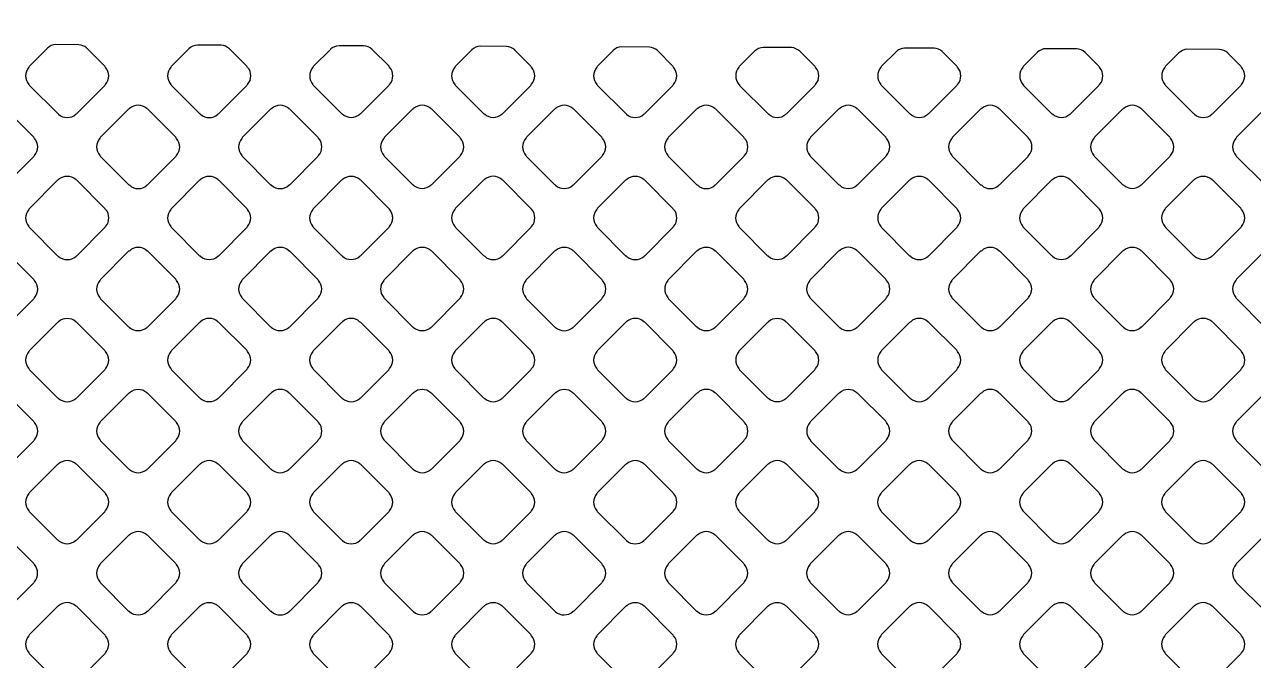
# Model space of a CAD drawing. Header units: millimetres. Extents: x 3440 to 3572, y 2 to 96.
# Drawn here: x 3533.09 to 3534.955, y 55.416 to 56.38 of the extents above; entities that cross this region are included whole.
import ezdxf

# ---------------------------------------------------------------- set-up
doc = ezdxf.new("R2010")
doc.units = ezdxf.units.MM
doc.header["$LTSCALE"] = 23.1
doc.layers.add('gbr-dxf', color=7, linetype='CONTINUOUS')

msp = doc.modelspace()

# ---------------------------------------------------------------- linework, layer by layer
at = {"layer": 'gbr-dxf', "linetype": 'Continuous'}
for points in [[(3533.3024, 59.9937), (3534.8784, 58.4176, -0.008796), (3534.8801, 58.4159, -0.121203), (3536.4116, 55.8815, -0.018451), (3536.4131, 55.8762, -0.064075), (3536.5928, 54.5108, -0.053804), (3536.5941, 54.4946), (3536.5941, 48.9563, -0.007914)], [(3536.4417, 48.9582), (3536.4417, 54.4827, -0.053095), (3536.4405, 54.4987, 0.064692), (3536.2654, 55.8383, 0.121202), (3534.7706, 58.3098, -0.008636), (3534.769, 58.3115), (3533.1974, 59.8831, -0.013659)]]:
    msp.add_lwpolyline(points, format="xyb", dxfattribs=at)
for points in [[(3533.0966, 56.3154, 0.379298), (3533.0966, 56.2895, -0.087784), (3533.0975, 56.288), (3533.1404, 56.2451, -0.083651), (3533.1418, 56.2442, 0.379308), (3533.1678, 56.2442, -0.09601), (3533.1694, 56.2452), (3533.212, 56.2877, -0.096227), (3533.213, 56.2894, 0.37874), (3533.213, 56.3153, -0.10407), (3533.2119, 56.3171), (3533.1842, 56.3448, 0.159715), (3533.1727, 56.3497), (3533.1375, 56.3498, 0.175407), (3533.1249, 56.3445), (3533.1249, 56.3445), (3533.0975, 56.3171, -0.096539)], [(3533.3121, 56.2895, -0.100003), (3533.3131, 56.2877), (3533.3558, 56.2451, -0.096328), (3533.3574, 56.2441, 0.379465), (3533.3834, 56.2441, -0.095956), (3533.385, 56.2451), (3533.4277, 56.2878, -0.096332), (3533.4286, 56.2894, 0.379423), (3533.4287, 56.3153, -0.091476), (3533.4277, 56.3169), (3533.4011, 56.3435, 0.178477), (3533.3884, 56.3488), (3533.353, 56.3489, -0.03691), (3533.3527, 56.3489, 0.182794), (3533.3396, 56.3435), (3533.3396, 56.3435), (3533.3131, 56.317, -0.096857), (3533.3122, 56.3154, 0.379297)], [(3533.5278, 56.3154, 0.379298), (3533.5278, 56.2894, -0.104392), (3533.5288, 56.2876), (3533.5712, 56.2453, -0.100151), (3533.5729, 56.2443, 0.37981), (3533.5989, 56.2443, -0.095956), (3533.6005, 56.2452), (3533.6432, 56.2879, -0.096332), (3533.6442, 56.2895, 0.379423), (3533.6442, 56.3155, -0.087284), (3533.6433, 56.3169), (3533.6172, 56.343, 0.170055), (3533.6049, 56.3479), (3533.5677, 56.3481, -0.03691), (3533.5674, 56.348, 0.1821), (3533.5544, 56.3427), (3533.5544, 56.3426), (3533.5287, 56.317, -0.096539)], [(3533.7432, 56.2895, -0.096625), (3533.7442, 56.2878), (3533.7866, 56.2455, -0.107817), (3533.7885, 56.2444, 0.379451), (3533.8144, 56.2444, -0.096117), (3533.8161, 56.2454), (3533.8586, 56.2879, -0.095895), (3533.8596, 56.2896, 0.379209), (3533.8596, 56.3155, -0.096117), (3533.8586, 56.3172), (3533.8343, 56.3414, -0.042219), (3533.834, 56.3417, 0.172355), (3533.8218, 56.347), (3533.7819, 56.3472, 0.181937), (3533.7689, 56.3418), (3533.7442, 56.3171, -0.096627), (3533.7432, 56.3154, 0.379731)], [(3533.9586, 56.3154, 0.379298), (3533.9587, 56.2895, -0.087784), (3533.9596, 56.288), (3534.0025, 56.2451, -0.083651), (3534.0039, 56.2442, 0.37981), (3534.0299, 56.2442, -0.095956), (3534.0315, 56.2452), (3534.0742, 56.2878, -0.096111), (3534.0751, 56.2895, 0.37981), (3534.0751, 56.3154, -0.104293), (3534.0741, 56.3172), (3534.0501, 56.3412, 0.159825), (3534.0387, 56.3461), (3533.9959, 56.3463, 0.175035), (3533.9834, 56.3409), (3533.9834, 56.3409), (3533.9596, 56.3171, -0.096539)], [(3534.1744, 56.2895, -0.100032), (3534.1754, 56.2878), (3534.218, 56.2452, -0.096092), (3534.2196, 56.2442, 0.378825), (3534.2455, 56.2442, -0.09601), (3534.2472, 56.2452), (3534.2898, 56.2878, -0.096405), (3534.2907, 56.2894, 0.378836), (3534.2907, 56.3154, -0.092162), (3534.2898, 56.3169), (3534.2668, 56.3398, 0.179032), (3534.254, 56.3452), (3534.2115, 56.3454, -0.03691), (3534.2112, 56.3453, 0.182794), (3534.1981, 56.3399), (3534.1981, 56.3399), (3534.1753, 56.3172, -0.096857), (3534.1744, 56.3155, 0.379762)], [(3534.3899, 56.3154, 0.378975), (3534.3899, 56.2894, -0.104473), (3534.3909, 56.2876), (3534.4333, 56.2452, -0.099933), (3534.435, 56.2442, 0.37889), (3534.4609, 56.2442, -0.096117), (3534.4626, 56.2452), (3534.5053, 56.2879, -0.095796), (3534.5063, 56.2895, 0.378867), (3534.5062, 56.3155, -0.087946), (3534.5053, 56.317), (3534.4829, 56.3394, 0.170055), (3534.4706, 56.3443), (3534.4262, 56.3445, -0.03691), (3534.4259, 56.3445, 0.1821), (3534.4129, 56.3391), (3534.4129, 56.3391), (3534.3908, 56.317, -0.096527)], [(3534.6054, 56.2895, -0.108153), (3534.6065, 56.2877), (3534.6488, 56.2453, -0.10399), (3534.6506, 56.2443, 0.379451), (3534.6766, 56.2442, -0.09601), (3534.6782, 56.2452), (3534.7208, 56.2878, -0.095895), (3534.7218, 56.2894, 0.379118), (3534.7217, 56.3154, -0.100285), (3534.7207, 56.3171), (3534.7001, 56.3377, -0.057128), (3534.6997, 56.338, 0.178515), (3534.6869, 56.3434), (3534.6407, 56.3436, -0.035825), (3534.6404, 56.3436, 0.182573), (3534.6274, 56.3382), (3534.6064, 56.3172, -0.096627), (3534.6054, 56.3155, 0.379731)], [(3534.8209, 56.3153, 0.379206), (3534.8209, 56.2894, -0.092348), (3534.8218, 56.2878), (3534.8645, 56.2451, -0.088202), (3534.866, 56.2442, 0.37981), (3534.892, 56.2442, -0.095956), (3534.8936, 56.2452), (3534.9363, 56.2879, -0.096111), (3534.9372, 56.2895, 0.379679), (3534.9372, 56.3155, -0.100285), (3534.9362, 56.3172), (3534.9166, 56.3368, -0.057128), (3534.9162, 56.3371, 0.179645), (3534.9034, 56.3425, -0.034523), (3534.9031, 56.3425), (3534.8543, 56.3427, 0.170449), (3534.8422, 56.3374), (3534.8422, 56.3373), (3534.8218, 56.317, -0.096195)], [(3532.9888, 56.1817, -0.10437), (3532.9898, 56.1799), (3533.0323, 56.1374, -0.10077), (3533.0341, 56.1364, 0.379465), (3533.06, 56.1364, -0.095956), (3533.0616, 56.1374), (3533.1043, 56.18, -0.096332), (3533.1052, 56.1817, 0.37981), (3533.1052, 56.2076, -0.108153), (3533.1042, 56.2095), (3533.0617, 56.252, -0.096111), (3533.06, 56.253, 0.379731), (3533.0341, 56.253, -0.096458), (3533.0324, 56.252), (3532.9898, 56.2093, -0.096627), (3532.9888, 56.2077, 0.379297)], [(3533.2044, 56.1817, -0.092348), (3533.2054, 56.1801), (3533.2482, 56.1373, -0.088202), (3533.2497, 56.1364, 0.37981), (3533.2756, 56.1364, -0.095956), (3533.2773, 56.1374), (3533.3198, 56.1799, -0.096857), (3533.3208, 56.1815, 0.379237), (3533.3208, 56.2075, -0.10407), (3533.3198, 56.2093), (3533.2771, 56.2519, -0.091916), (3533.2756, 56.2529, 0.379605), (3533.2496, 56.2528, -0.096458), (3533.248, 56.2519), (3533.2054, 56.2093, -0.096627), (3533.2044, 56.2077, 0.379731)], [(3533.4199, 56.1816, -0.091563), (3533.4208, 56.18), (3533.4636, 56.1373, -0.088103), (3533.4651, 56.1364, 0.37829), (3533.491, 56.1364, -0.095528), (3533.4926, 56.1373), (3533.5354, 56.1801, -0.095602), (3533.5364, 56.1817, 0.379299), (3533.5364, 56.2077, -0.087784), (3533.5354, 56.2092), (3533.4928, 56.2519, -0.092233), (3533.4912, 56.2528, 0.379357), (3533.4652, 56.2528, -0.096507), (3533.4636, 56.2519), (3533.4209, 56.2092, -0.096527), (3533.4199, 56.2075, 0.378784)], [(3533.6354, 56.1817, -0.092348), (3533.6364, 56.1801), (3533.6788, 56.1376, -0.10399), (3533.6806, 56.1366, 0.37981), (3533.7066, 56.1366, -0.095956), (3533.7082, 56.1376), (3533.7509, 56.1802, -0.096332), (3533.7518, 56.1818, 0.37981), (3533.7518, 56.2078, -0.087784), (3533.7509, 56.2093), (3533.7082, 56.252, -0.092233), (3533.7067, 56.2529, 0.379731), (3533.6807, 56.2529, -0.096458), (3533.6791, 56.2519), (3533.6364, 56.2093, -0.096627), (3533.6354, 56.2076, 0.379731)], [(3533.851, 56.1818, -0.104392), (3533.852, 56.18), (3533.8945, 56.1375, -0.100151), (3533.8962, 56.1365, 0.37981), (3533.9222, 56.1365, -0.095956), (3533.9238, 56.1375), (3533.9663, 56.18, -0.096332), (3533.9673, 56.1817, 0.37981), (3533.9673, 56.2076, -0.108153), (3533.9663, 56.2095), (3533.9238, 56.252, -0.096111), (3533.9221, 56.253, 0.379731), (3533.8962, 56.253, -0.096458), (3533.8945, 56.252), (3533.852, 56.2094, -0.096627), (3533.851, 56.2078, 0.379731)], [(3534.0665, 56.1817, -0.091745), (3534.0674, 56.1801), (3534.1103, 56.1373, -0.088093), (3534.1118, 56.1364, 0.378825), (3534.1377, 56.1364, -0.095862), (3534.1393, 56.1374), (3534.182, 56.1801, -0.095602), (3534.183, 56.1817, 0.378608), (3534.183, 56.2076, -0.103884), (3534.182, 56.2094), (3534.1393, 56.252, -0.092398), (3534.1378, 56.253, 0.37947), (3534.1118, 56.253, -0.096475), (3534.1102, 56.252), (3534.0675, 56.2093, -0.096627), (3534.0665, 56.2077, 0.379762)], [(3534.2821, 56.2076, 0.379206), (3534.2822, 56.1817, -0.095956), (3534.2831, 56.1801), (3534.3257, 56.1375, -0.092072), (3534.3273, 56.1365, 0.379451), (3534.3532, 56.1365, -0.096117), (3534.3549, 56.1375), (3534.3974, 56.18, -0.095796), (3534.3984, 56.1817, 0.37889), (3534.3984, 56.2076, -0.100514), (3534.3974, 56.2093), (3534.3547, 56.2519, -0.087648), (3534.3533, 56.2529, 0.37903), (3534.3273, 56.2529, -0.096475), (3534.3257, 56.2519), (3534.2831, 56.2093, -0.096509)], [(3534.4975, 56.1817, -0.096117), (3534.4985, 56.1801), (3534.5412, 56.1373, -0.091578), (3534.5428, 56.1364, 0.37889), (3534.5687, 56.1364, -0.096265), (3534.5703, 56.1374), (3534.6131, 56.1801, -0.096206), (3534.6141, 56.1818, 0.379201), (3534.6141, 56.2077, -0.083601), (3534.6132, 56.2091), (3534.5703, 56.252, -0.088202), (3534.5688, 56.2529, 0.379731), (3534.5428, 56.2529, -0.096458), (3534.5412, 56.252), (3534.4985, 56.2093, -0.096627), (3534.4975, 56.2076, 0.3795)], [(3534.7131, 56.2076, 0.379206), (3534.7131, 56.1817, -0.096625), (3534.7141, 56.18), (3534.7565, 56.1376, -0.107817), (3534.7584, 56.1366, 0.379451), (3534.7843, 56.1366, -0.096117), (3534.786, 56.1375), (3534.8285, 56.1801, -0.095895), (3534.8295, 56.1817, 0.379178), (3534.8294, 56.2077, -0.100575), (3534.8284, 56.2094), (3534.7861, 56.2518, -0.103973), (3534.7843, 56.2528, 0.378789), (3534.7583, 56.2528, -0.095862), (3534.7567, 56.2518), (3534.7141, 56.2092, -0.096405)], [(3534.9286, 56.1817, -0.087784), (3534.9295, 56.1802), (3534.9723, 56.1374, -0.083651), (3534.9737, 56.1365, 0.37981), (3534.9996, 56.1365, -0.095956), (3535.0013, 56.1375), (3535.044, 56.1802, -0.096332), (3535.045, 56.1819, 0.37981), (3535.045, 56.2078, -0.092348), (3535.044, 56.2094), (3535.0015, 56.252, -0.096111), (3534.9998, 56.2529, 0.379731), (3534.9739, 56.2529, -0.096458), (3534.9722, 56.252), (3534.9295, 56.2093, -0.096627), (3534.9286, 56.2076, 0.379731)], [(3533.0966, 56.0739, -0.099861), (3533.0976, 56.0722), (3533.1402, 56.0295, -0.096726), (3533.1419, 56.0286, 0.379087), (3533.1678, 56.0286, -0.09601), (3533.1694, 56.0295), (3533.2122, 56.0723, -0.095916), (3533.2132, 56.0739, 0.379422), (3533.2131, 56.0999, -0.096625), (3533.2122, 56.1015), (3533.1696, 56.1441, -0.100151), (3533.1678, 56.1451, 0.379731), (3533.1419, 56.1451, -0.096458), (3533.1402, 56.1441), (3533.0976, 56.1015, -0.096627), (3533.0966, 56.0998, 0.379141)], [(3533.3122, 56.0738, -0.083792), (3533.3131, 56.0724), (3533.3558, 56.0297, -0.096627), (3533.3574, 56.0288, 0.37981), (3533.3834, 56.0288, -0.096625), (3533.385, 56.0297), (3533.4275, 56.0722, -0.096627), (3533.4285, 56.0739, 0.379237), (3533.4285, 56.0998, -0.096507), (3533.4276, 56.1015), (3533.3851, 56.144, -0.100294), (3533.3833, 56.145, 0.379605), (3533.3574, 56.145, -0.096458), (3533.3557, 56.144), (3533.3132, 56.1015, -0.096857), (3533.3122, 56.0998, 0.379731)], [(3533.5276, 56.0739, -0.088275), (3533.5285, 56.0724), (3533.5711, 56.0298, -0.10077), (3533.5728, 56.0288, 0.379465), (3533.5988, 56.0288, -0.095956), (3533.6004, 56.0298), (3533.643, 56.0724, -0.096332), (3533.644, 56.074, 0.379451), (3533.644, 56.1, -0.09221), (3533.6431, 56.1015), (3533.6005, 56.1441, -0.095895), (3533.5988, 56.1451, 0.378699), (3533.5729, 56.1451, -0.095862), (3533.5713, 56.1441), (3533.5286, 56.1014, -0.096423), (3533.5276, 56.0998, 0.378945)], [(3533.7431, 56.0999, 0.37947), (3533.7431, 56.074, -0.092348), (3533.7441, 56.0724), (3533.7867, 56.0298, -0.10399), (3533.7885, 56.0288, 0.379451), (3533.8144, 56.0287, -0.096259), (3533.8161, 56.0297), (3533.8587, 56.0724, -0.096539), (3533.8597, 56.074, 0.379201), (3533.8597, 56.1, -0.088014), (3533.8587, 56.1015), (3533.8159, 56.1443, -0.092289), (3533.8144, 56.1452, 0.379357), (3533.7884, 56.1452, -0.096462), (3533.7868, 56.1443), (3533.7441, 56.1016, -0.096726)], [(3533.9588, 56.0999, 0.379411), (3533.9588, 56.074, -0.100266), (3533.9598, 56.0723), (3534.0024, 56.0297, -0.096092), (3534.004, 56.0287, 0.378825), (3534.03, 56.0287, -0.095883), (3534.0316, 56.0296), (3534.0743, 56.0723, -0.095394), (3534.0752, 56.0739, 0.379169), (3534.0752, 56.0999, -0.096625), (3534.0742, 56.1015), (3534.0316, 56.1441, -0.100151), (3534.0299, 56.1451, 0.379357), (3534.004, 56.1451, -0.096507), (3534.0023, 56.1442), (3533.9597, 56.1016, -0.096527)], [(3534.1742, 56.0998, 0.379206), (3534.1743, 56.0738, -0.083317), (3534.1752, 56.0724), (3534.2179, 56.0297, -0.096111), (3534.2195, 56.0288, 0.37981), (3534.2455, 56.0288, -0.095956), (3534.2471, 56.0297), (3534.2897, 56.0724, -0.096332), (3534.2907, 56.074, 0.37981), (3534.2907, 56.1, -0.096723), (3534.2897, 56.1016), (3534.2473, 56.1441, -0.100824), (3534.2455, 56.1451, 0.379523), (3534.2196, 56.1451, -0.096475), (3534.2179, 56.1441), (3534.1752, 56.1014, -0.096405)], [(3534.3899, 56.074, -0.100032), (3534.3909, 56.0723), (3534.4335, 56.0297, -0.096423), (3534.4351, 56.0287, 0.378825), (3534.461, 56.0287, -0.095862), (3534.4627, 56.0297), (3534.5052, 56.0723, -0.096036), (3534.5062, 56.0739, 0.378847), (3534.5062, 56.0998, -0.096475), (3534.5052, 56.1015), (3534.4626, 56.1441, -0.100442), (3534.4609, 56.1451, 0.379249), (3534.4349, 56.1451, -0.096723), (3534.4333, 56.1441), (3534.3909, 56.1017, -0.096857), (3534.3899, 56.1, 0.379762)], [(3534.6053, 56.0998, 0.379206), (3534.6053, 56.0738, -0.092348), (3534.6063, 56.0723), (3534.6487, 56.0298, -0.10399), (3534.6505, 56.0288, 0.37981), (3534.6765, 56.0288, -0.095956), (3534.6781, 56.0297), (3534.7208, 56.0724, -0.096332), (3534.7217, 56.074, 0.37981), (3534.7217, 56.1, -0.088442), (3534.7208, 56.1015), (3534.6781, 56.1441, -0.092898), (3534.6766, 56.1451, 0.379523), (3534.6506, 56.1451, -0.096117), (3534.649, 56.1441), (3534.6063, 56.1014, -0.096092)], [(3534.8209, 56.1, 0.37947), (3534.8209, 56.074, -0.107999), (3534.822, 56.0722), (3534.8642, 56.0299, -0.10399), (3534.866, 56.0289, 0.379451), (3534.892, 56.0289, -0.096259), (3534.8936, 56.0298), (3534.9362, 56.0724, -0.095895), (3534.9371, 56.074, 0.379201), (3534.9371, 56.0999, -0.104392), (3534.9361, 56.1017), (3534.8938, 56.144, -0.107961), (3534.8919, 56.1451, 0.379357), (3534.866, 56.1451, -0.096507), (3534.8644, 56.1441), (3534.8219, 56.1016, -0.096527)], [(3532.9889, 55.9921, 0.37947), (3532.9889, 55.9662, -0.10047), (3532.9899, 55.9645), (3533.0325, 55.9219, -0.096111), (3533.0342, 55.9209, 0.379308), (3533.0601, 55.9209, -0.09601), (3533.0617, 55.9218), (3533.1043, 55.9644, -0.095916), (3533.1053, 55.966, 0.378897), (3533.1053, 55.992, -0.096528), (3533.1043, 55.9936), (3533.0614, 56.0365, -0.08335), (3533.06, 56.0373, 0.378964), (3533.0341, 56.0374, -0.095968), (3533.0325, 56.0364), (3532.9899, 55.9938, -0.096857)], [(3533.2044, 55.9661, -0.103596), (3533.2054, 55.9643), (3533.2479, 55.9219, -0.100401), (3533.2496, 55.9209, 0.379465), (3533.2755, 55.9209, -0.095956), (3533.2772, 55.9219), (3533.3198, 55.9645, -0.096111), (3533.3208, 55.9661, 0.37981), (3533.3208, 55.9921, -0.108195), (3533.3197, 55.994), (3533.2773, 56.0363, -0.096627), (3533.2757, 56.0373, 0.379731), (3533.2497, 56.0373, -0.096723), (3533.2481, 56.0363), (3533.2054, 55.9937, -0.096627), (3533.2044, 55.992, 0.379297)], [(3533.4199, 55.9921, 0.37947), (3533.4199, 55.9662, -0.087784), (3533.4208, 55.9647), (3533.4636, 55.9219, -0.083651), (3533.465, 55.921, 0.379308), (3533.491, 55.921, -0.09601), (3533.4926, 55.9219), (3533.5353, 55.9646, -0.096227), (3533.5363, 55.9662, 0.378897), (3533.5363, 55.9922, -0.091942), (3533.5353, 55.9937), (3533.4927, 56.0363, -0.095916), (3533.4911, 56.0373, 0.378964), (3533.4651, 56.0373, -0.095862), (3533.4635, 56.0364), (3533.4209, 55.9938, -0.096423)], [(3533.6353, 55.9662, -0.087284), (3533.6362, 55.9647), (3533.679, 55.9219, -0.100463), (3533.6807, 55.9209, 0.37829), (3533.7066, 55.9209, -0.095528), (3533.7082, 55.9219), (3533.7509, 55.9646, -0.095602), (3533.7519, 55.9662, 0.379299), (3533.7518, 55.9921, -0.092523), (3533.7509, 55.9937), (3533.7082, 56.0364, -0.096857), (3533.7066, 56.0374, 0.379357), (3533.6806, 56.0374, -0.096507), (3533.679, 56.0364), (3533.6363, 55.9938, -0.096527), (3533.6353, 55.9921, 0.378784)], [(3533.851, 55.9662, -0.10047), (3533.852, 55.9645), (3533.8946, 55.9219, -0.096111), (3533.8962, 55.9209, 0.379511), (3533.9222, 55.9209, -0.096265), (3533.9238, 55.9219), (3533.9665, 55.9645, -0.0953), (3533.9675, 55.9662, 0.379169), (3533.9674, 55.9921, -0.096625), (3533.9664, 55.9938), (3533.9236, 56.0366, -0.083651), (3533.9222, 56.0374, 0.379731), (3533.8963, 56.0374, -0.096458), (3533.8946, 56.0365), (3533.852, 55.9938, -0.096627), (3533.851, 55.9921, 0.379731)], [(3534.0666, 55.9662, -0.103582), (3534.0676, 55.9644), (3534.11, 55.922, -0.100401), (3534.1118, 55.921, 0.379422), (3534.1377, 55.921, -0.095956), (3534.1394, 55.922), (3534.1819, 55.9645, -0.096332), (3534.1828, 55.9661, 0.37975), (3534.1828, 55.9921, -0.108042), (3534.1818, 55.994), (3534.1394, 56.0364, -0.096328), (3534.1377, 56.0373, 0.378789), (3534.1118, 56.0374, -0.095862), (3534.1102, 56.0364), (3534.0676, 55.9938, -0.096605), (3534.0666, 55.9921, 0.378645)], [(3534.282, 55.9662, -0.091745), (3534.283, 55.9646), (3534.3258, 55.9218, -0.088087), (3534.3273, 55.9209, 0.378825), (3534.3532, 55.9209, -0.095883), (3534.3548, 55.9218), (3534.3975, 55.9645, -0.095602), (3534.3985, 55.9662, 0.378608), (3534.3985, 55.9921, -0.103884), (3534.3975, 55.9939), (3534.3548, 56.0365, -0.092456), (3534.3533, 56.0375, 0.37947), (3534.3273, 56.0374, -0.096458), (3534.3257, 56.0365), (3534.283, 55.9938, -0.096627), (3534.282, 55.9921, 0.379762)], [(3534.4976, 55.9921, 0.379206), (3534.4976, 55.9662, -0.092348), (3534.4986, 55.9646), (3534.5413, 55.9219, -0.088202), (3534.5428, 55.921, 0.37981), (3534.5687, 55.921, -0.095956), (3534.5704, 55.922), (3534.613, 55.9646, -0.096332), (3534.6139, 55.9662, 0.37981), (3534.6139, 55.9922, -0.087784), (3534.613, 55.9937), (3534.5703, 56.0363, -0.092233), (3534.5688, 56.0373, 0.379523), (3534.5428, 56.0373, -0.096117), (3534.5412, 56.0363), (3534.4986, 55.9938, -0.096092)], [(3534.713, 55.9661, -0.092348), (3534.714, 55.9646), (3534.7564, 55.9221, -0.10399), (3534.7582, 55.9211, 0.37981), (3534.7842, 55.9211, -0.095956), (3534.7858, 55.922), (3534.8285, 55.9647, -0.096111), (3534.8294, 55.9663, 0.37981), (3534.8294, 55.9923, -0.088014), (3534.8285, 55.9938), (3534.7858, 56.0364, -0.092623), (3534.7843, 56.0374, 0.379731), (3534.7583, 56.0374, -0.096458), (3534.7567, 56.0364), (3534.714, 55.9937, -0.096627), (3534.713, 55.9921, 0.379731)], [(3534.9286, 55.9663, -0.10047), (3534.9296, 55.9646), (3534.9722, 55.922, -0.096111), (3534.9738, 55.921, 0.37981), (3534.9998, 55.921, -0.095956), (3535.0014, 55.922), (3535.044, 55.9646, -0.096332), (3535.045, 55.9662, 0.37981), (3535.045, 55.9922, -0.096723), (3535.044, 55.9938), (3535.0014, 56.0364, -0.100824), (3534.9997, 56.0374, 0.379731), (3534.9737, 56.0374, -0.096723), (3534.9721, 56.0364), (3534.9295, 55.9939, -0.096627), (3534.9286, 55.9923, 0.379731)], [(3533.0967, 55.8584, -0.10047), (3533.0977, 55.8566), (3533.1402, 55.8142, -0.096111), (3533.1419, 55.8132, 0.37981), (3533.1678, 55.8132, -0.095956), (3533.1695, 55.8142), (3533.212, 55.8567, -0.096627), (3533.213, 55.8583, 0.379237), (3533.213, 55.8843, -0.095883), (3533.212, 55.8859), (3533.1693, 55.9286, -0.08335), (3533.1679, 55.9295, 0.379605), (3533.1419, 55.9295, -0.096458), (3533.1403, 55.9285), (3533.0977, 55.886, -0.096627), (3533.0967, 55.8843, 0.379731)], [(3533.3121, 55.8584, -0.096355), (3533.313, 55.8567), (3533.3555, 55.8143, -0.108091), (3533.3573, 55.8132, 0.378798), (3533.3833, 55.8133, -0.096367), (3533.3849, 55.8142), (3533.4275, 55.8569, -0.095916), (3533.4285, 55.8585, 0.379639), (3533.4285, 55.8845, -0.10047), (3533.4275, 55.8862), (3533.3851, 55.9285, -0.10399), (3533.3833, 55.9296, 0.3795), (3533.3574, 55.9296, -0.096259), (3533.3557, 55.9286), (3533.313, 55.8859, -0.095895), (3533.3121, 55.8843, 0.378645)], [(3533.5276, 55.8584, -0.083317), (3533.5285, 55.857), (3533.5713, 55.8142, -0.096111), (3533.5729, 55.8132, 0.37981), (3533.5989, 55.8132, -0.095956), (3533.6006, 55.8142), (3533.6431, 55.8567, -0.096627), (3533.644, 55.8584, 0.379237), (3533.6441, 55.8843, -0.096507), (3533.6431, 55.886), (3533.6005, 55.9286, -0.100294), (3533.5987, 55.9296, 0.379605), (3533.5728, 55.9296, -0.096458), (3533.5711, 55.9286), (3533.5286, 55.8861, -0.096627), (3533.5276, 55.8844, 0.379731)], [(3533.7431, 55.8584, -0.088305), (3533.744, 55.8569), (3533.7868, 55.8141, -0.100463), (3533.7885, 55.8131, 0.378487), (3533.8144, 55.8131, -0.095883), (3533.816, 55.8141), (3533.8587, 55.8568, -0.095602), (3533.8597, 55.8584, 0.379163), (3533.8596, 55.8843, -0.092523), (3533.8587, 55.8859), (3533.816, 55.9286, -0.096857), (3533.8144, 55.9296, 0.379357), (3533.7884, 55.9296, -0.096507), (3533.7868, 55.9286), (3533.7441, 55.8859, -0.096527), (3533.7431, 55.8843, 0.378945)], [(3533.9588, 55.8843, 0.379211), (3533.9588, 55.8584, -0.099964), (3533.9598, 55.8567), (3534.0023, 55.8142, -0.096332), (3534.0039, 55.8132, 0.37981), (3534.0299, 55.8132, -0.096625), (3534.0315, 55.8142), (3534.0742, 55.8568, -0.096111), (3534.0751, 55.8584, 0.37975), (3534.0751, 55.8844, -0.096766), (3534.0742, 55.886), (3534.0314, 55.9288, -0.083772), (3534.03, 55.9296, 0.378885), (3534.0041, 55.9297, -0.096528), (3534.0025, 55.9287), (3533.9597, 55.886, -0.095686)], [(3534.1743, 55.8585, -0.107964), (3534.1754, 55.8567), (3534.2178, 55.8142, -0.103923), (3534.2196, 55.8132, 0.37889), (3534.2455, 55.8132, -0.096265), (3534.2472, 55.8142), (3534.2897, 55.8567, -0.096206), (3534.2907, 55.8584, 0.379201), (3534.2907, 55.8843, -0.10451), (3534.2896, 55.8861), (3534.2473, 55.9285, -0.107961), (3534.2454, 55.9295, 0.379731), (3534.2194, 55.9295, -0.096458), (3534.2178, 55.9286), (3534.1753, 55.8861, -0.096627), (3534.1744, 55.8845, 0.3795)], [(3534.3898, 55.8843, 0.379206), (3534.3899, 55.8584, -0.095956), (3534.3908, 55.8568), (3534.4334, 55.8142, -0.092072), (3534.435, 55.8132, 0.37981), (3534.461, 55.8132, -0.096625), (3534.4626, 55.8142), (3534.5052, 55.8568, -0.096111), (3534.5062, 55.8585, 0.37981), (3534.5062, 55.8844, -0.100399), (3534.5052, 55.8862), (3534.4628, 55.9285, -0.104691), (3534.461, 55.9296, 0.379523), (3534.4351, 55.9296, -0.096475), (3534.4334, 55.9286), (3534.3908, 55.886, -0.096509)], [(3534.6053, 55.8584, -0.087784), (3534.6062, 55.857), (3534.6488, 55.8144, -0.100151), (3534.6505, 55.8134, 0.37981), (3534.6765, 55.8134, -0.095956), (3534.6781, 55.8144), (3534.7206, 55.8568, -0.096332), (3534.7216, 55.8585, 0.37981), (3534.7216, 55.8845, -0.092348), (3534.7207, 55.886), (3534.6781, 55.9286, -0.096111), (3534.6765, 55.9296, 0.379731), (3534.6505, 55.9296, -0.096458), (3534.6488, 55.9286), (3534.6063, 55.8861, -0.096627), (3534.6053, 55.8844, 0.379731)], [(3534.8208, 55.8585, -0.103956), (3534.8218, 55.8567), (3534.8643, 55.8142, -0.100401), (3534.866, 55.8132, 0.378952), (3534.892, 55.8132, -0.095866), (3534.8936, 55.8142), (3534.9363, 55.8568, -0.096227), (3534.9373, 55.8585, 0.379422), (3534.9372, 55.8844, -0.09253), (3534.9363, 55.886), (3534.8936, 55.9287, -0.096627), (3534.8919, 55.9297, 0.379731), (3534.866, 55.9297, -0.096475), (3534.8643, 55.9287), (3534.8218, 55.8861, -0.096627), (3534.8208, 55.8845, 0.379357)], [(3532.9889, 55.7505, -0.096458), (3532.9899, 55.7489), (3533.0325, 55.7063, -0.092289), (3533.034, 55.7054, 0.37981), (3533.06, 55.7054, -0.096625), (3533.0616, 55.7063), (3533.1043, 55.749, -0.096111), (3533.1052, 55.7506, 0.37981), (3533.1052, 55.7766, -0.100399), (3533.1042, 55.7783), (3533.0617, 55.8209, -0.088207), (3533.0602, 55.8218, 0.379731), (3533.0342, 55.8218, -0.096723), (3533.0326, 55.8208), (3532.9899, 55.7782, -0.096857), (3532.9889, 55.7765, 0.379731)], [(3533.2044, 55.7766, 0.379778), (3533.2044, 55.7507, -0.10047), (3533.2054, 55.7489), (3533.2479, 55.7065, -0.096111), (3533.2495, 55.7055, 0.379451), (3533.2755, 55.7055, -0.09601), (3533.2771, 55.7065), (3533.3197, 55.749, -0.095796), (3533.3207, 55.7507, 0.378633), (3533.3207, 55.7766, -0.096355), (3533.3197, 55.7782), (3533.2769, 55.821, -0.082941), (3533.2756, 55.8218, 0.378889), (3533.2496, 55.8218, -0.096259), (3533.248, 55.8209), (3533.2054, 55.7783, -0.096121)], [(3533.4198, 55.7507, -0.100616), (3533.4208, 55.749), (3533.4634, 55.7063, -0.096842), (3533.4651, 55.7054, 0.379465), (3533.491, 55.7054, -0.095956), (3533.4927, 55.7063), (3533.5354, 55.749, -0.096332), (3533.5364, 55.7507, 0.37981), (3533.5364, 55.7767, -0.096625), (3533.5354, 55.7783), (3533.4928, 55.8209, -0.100151), (3533.4911, 55.8219, 0.379731), (3533.4651, 55.8219, -0.096458), (3533.4634, 55.8209), (3533.4208, 55.7783, -0.096627), (3533.4198, 55.7766, 0.379297)], [(3533.6354, 55.7506, -0.083317), (3533.6363, 55.7492), (3533.6791, 55.7064, -0.096111), (3533.6807, 55.7054, 0.379511), (3533.7067, 55.7054, -0.096475), (3533.7083, 55.7064), (3533.7509, 55.749, -0.095686), (3533.7519, 55.7506, 0.378676), (3533.7519, 55.7765, -0.095883), (3533.7509, 55.7782), (3533.7083, 55.8208, -0.100054), (3533.7066, 55.8218, 0.379605), (3533.6806, 55.8218, -0.096458), (3533.679, 55.8208), (3533.6364, 55.7782, -0.096627), (3533.6354, 55.7766, 0.379731)], [(3533.851, 55.7765, 0.378601), (3533.851, 55.7506, -0.096367), (3533.8519, 55.749), (3533.8946, 55.7063, -0.092187), (3533.8961, 55.7054, 0.379465), (3533.9221, 55.7054, -0.095956), (3533.9237, 55.7064), (3533.9663, 55.749, -0.096332), (3533.9673, 55.7506, 0.37981), (3533.9673, 55.7766, -0.100902), (3533.9663, 55.7783), (3533.9237, 55.8209, -0.088334), (3533.9222, 55.8218, 0.379523), (3533.8963, 55.8218, -0.096117), (3533.8946, 55.8209), (3533.8519, 55.7782, -0.095895)], [(3534.0665, 55.7507, -0.099534), (3534.0675, 55.749), (3534.1101, 55.7063, -0.096099), (3534.1118, 55.7054, 0.378309), (3534.1377, 55.7054, -0.095862), (3534.1393, 55.7063), (3534.182, 55.749, -0.095997), (3534.183, 55.7507, 0.378841), (3534.183, 55.7766, -0.096475), (3534.182, 55.7782), (3534.1391, 55.8211, -0.083549), (3534.1377, 55.8219, 0.379249), (3534.1118, 55.8219, -0.096723), (3534.1101, 55.8209), (3534.0675, 55.7783, -0.096857), (3534.0665, 55.7766, 0.379471)], [(3534.2821, 55.7766, 0.379206), (3534.2821, 55.7507, -0.104392), (3534.2832, 55.7489), (3534.3255, 55.7065, -0.100151), (3534.3273, 55.7055, 0.379308), (3534.3532, 55.7055, -0.09601), (3534.3549, 55.7064), (3534.3974, 55.749, -0.096092), (3534.3984, 55.7506, 0.379351), (3534.3984, 55.7766, -0.108361), (3534.3973, 55.7785), (3534.3549, 55.8209, -0.096527), (3534.3533, 55.8218, 0.378789), (3534.3273, 55.8218, -0.095883), (3534.3257, 55.8209), (3534.2831, 55.7783, -0.096092)], [(3534.4975, 55.7766, 0.379249), (3534.4975, 55.7506, -0.087784), (3534.4984, 55.7492), (3534.5412, 55.7064, -0.083596), (3534.5426, 55.7055, 0.37981), (3534.5686, 55.7055, -0.096625), (3534.5702, 55.7065), (3534.613, 55.7492, -0.096332), (3534.6139, 55.7508, 0.379308), (3534.614, 55.7768, -0.092052), (3534.613, 55.7783), (3534.5704, 55.8209, -0.096328), (3534.5688, 55.8219, 0.379112), (3534.5428, 55.8219, -0.096614), (3534.5412, 55.8209), (3534.4985, 55.7782, -0.096195)], [(3534.713, 55.7507, -0.087748), (3534.7139, 55.7493), (3534.7566, 55.7066, -0.10046), (3534.7584, 55.7055, 0.379451), (3534.7843, 55.7055, -0.096117), (3534.786, 55.7065), (3534.8285, 55.749, -0.095796), (3534.8295, 55.7507, 0.37889), (3534.8295, 55.7766, -0.09221), (3534.8285, 55.7782), (3534.7858, 55.8209, -0.096539), (3534.7841, 55.8219, 0.379249), (3534.7582, 55.8219, -0.096458), (3534.7565, 55.8209), (3534.714, 55.7784, -0.096423), (3534.713, 55.7767, 0.379731)], [(3534.9286, 55.7506, -0.095956), (3534.9295, 55.749), (3534.9721, 55.7064, -0.092126), (3534.9737, 55.7055, 0.37981), (3534.9996, 55.7055, -0.095956), (3535.0013, 55.7064), (3535.044, 55.7492, -0.096332), (3535.045, 55.7508, 0.37981), (3535.045, 55.7768, -0.084073), (3535.0441, 55.7782), (3535.0013, 55.821, -0.088105), (3534.9998, 55.8219, 0.379731), (3534.9739, 55.8219, -0.096723), (3534.9722, 55.8209), (3534.9295, 55.7783, -0.096857), (3534.9286, 55.7766, 0.379731)], [(3533.0966, 55.6428, -0.092348), (3533.0975, 55.6412), (3533.1402, 55.5986, -0.088202), (3533.1417, 55.5977, 0.37981), (3533.1677, 55.5977, -0.095956), (3533.1693, 55.5986), (3533.212, 55.6414, -0.096332), (3533.213, 55.643, 0.37981), (3533.213, 55.669, -0.088442), (3533.2121, 55.6705), (3533.1694, 55.7131, -0.092898), (3533.1678, 55.7141, 0.379731), (3533.1419, 55.7141, -0.096458), (3533.1402, 55.7131), (3533.0976, 55.6704, -0.096627), (3533.0966, 55.6688, 0.379731)], [(3533.3121, 55.6429, -0.092052), (3533.313, 55.6414), (3533.3556, 55.5987, -0.103973), (3533.3574, 55.5977, 0.378952), (3533.3834, 55.5977, -0.09601), (3533.385, 55.5987), (3533.4276, 55.6412, -0.096227), (3533.4285, 55.6429, 0.378897), (3533.4286, 55.6688, -0.087852), (3533.4276, 55.6703), (3533.3848, 55.7131, -0.091753), (3533.3832, 55.7141, 0.379605), (3533.3573, 55.7141, -0.096815), (3533.3556, 55.7131), (3533.3131, 55.6705, -0.09693), (3533.3121, 55.6689, 0.379357)], [(3533.5277, 55.6429, -0.108278), (3533.5287, 55.641), (3533.5711, 55.5986, -0.104283), (3533.5729, 55.5976, 0.378487), (3533.5989, 55.5976, -0.095862), (3533.6005, 55.5986), (3533.6432, 55.6412, -0.095686), (3533.6441, 55.6429, 0.37857), (3533.6441, 55.6688, -0.103956), (3533.6431, 55.6706), (3533.6007, 55.713, -0.107982), (3533.5988, 55.714, 0.37947), (3533.5729, 55.714, -0.096723), (3533.5712, 55.713), (3533.5287, 55.6705, -0.096627), (3533.5277, 55.6689, 0.379297)], [(3533.7432, 55.6688, 0.379778), (3533.7432, 55.6428, -0.083317), (3533.7441, 55.6414), (3533.7868, 55.5987, -0.096111), (3533.7885, 55.5977, 0.37981), (3533.8144, 55.5977, -0.095956), (3533.8161, 55.5987), (3533.8586, 55.6412, -0.096332), (3533.8596, 55.6429, 0.379092), (3533.8596, 55.6688, -0.095487), (3533.8586, 55.6704), (3533.8161, 55.713, -0.099645), (3533.8144, 55.714, 0.378853), (3533.7884, 55.714, -0.096259), (3533.7868, 55.713), (3533.7442, 55.6704, -0.096121)], [(3533.9587, 55.6429, -0.091952), (3533.9596, 55.6413), (3534.0025, 55.5985, -0.087648), (3534.0039, 55.5976, 0.378798), (3534.0299, 55.5976, -0.096225), (3534.0315, 55.5985), (3534.0742, 55.6413, -0.096121), (3534.0752, 55.6429, 0.379173), (3534.0752, 55.6688, -0.087881), (3534.0743, 55.6703), (3534.0315, 55.7131, -0.092456), (3534.0299, 55.7141, 0.37947), (3534.004, 55.7141, -0.096458), (3534.0023, 55.7131), (3533.9597, 55.6705, -0.096627), (3533.9587, 55.6688, 0.379297)], [(3534.1742, 55.6688, 0.379206), (3534.1743, 55.6428, -0.092348), (3534.1752, 55.6412), (3534.2177, 55.5988, -0.10399), (3534.2195, 55.5977, 0.37981), (3534.2455, 55.5977, -0.095956), (3534.2471, 55.5987), (3534.2897, 55.6413, -0.096332), (3534.2907, 55.643, 0.37981), (3534.2907, 55.6689, -0.087784), (3534.2898, 55.6704), (3534.2471, 55.7131, -0.092233), (3534.2455, 55.7141, 0.379523), (3534.2196, 55.7141, -0.096117), (3534.2179, 55.7131), (3534.1752, 55.6704, -0.096092)], [(3534.3898, 55.6689, 0.379249), (3534.3898, 55.6429, -0.096625), (3534.3908, 55.6413), (3534.4331, 55.5989, -0.107961), (3534.435, 55.5979, 0.37981), (3534.461, 55.5979, -0.095956), (3534.4626, 55.5988), (3534.5051, 55.6413, -0.096111), (3534.5061, 55.643, 0.379451), (3534.5061, 55.6689, -0.100402), (3534.5051, 55.6706), (3534.4627, 55.713, -0.104101), (3534.4609, 55.7141, 0.378939), (3534.435, 55.7141, -0.096614), (3534.4333, 55.7131), (3534.3908, 55.6705, -0.096195)], [(3534.6052, 55.6429, -0.083317), (3534.6061, 55.6415), (3534.6489, 55.5987, -0.096111), (3534.6505, 55.5977, 0.37981), (3534.6765, 55.5977, -0.096103), (3534.6781, 55.5987), (3534.7208, 55.6413, -0.095819), (3534.7217, 55.643, 0.37981), (3534.7217, 55.6689, -0.096458), (3534.7208, 55.6706), (3534.6782, 55.7132, -0.100824), (3534.6765, 55.7142, 0.379731), (3534.6505, 55.7142, -0.096723), (3534.6488, 55.7132), (3534.6062, 55.6705, -0.096627), (3534.6052, 55.6689, 0.379731)], [(3534.8209, 55.643, -0.099964), (3534.8219, 55.6413), (3534.8644, 55.5988, -0.096111), (3534.866, 55.5978, 0.37981), (3534.892, 55.5978, -0.095956), (3534.8936, 55.5988), (3534.9361, 55.6413, -0.096332), (3534.9371, 55.6429, 0.37981), (3534.9371, 55.6689, -0.096625), (3534.9361, 55.6706), (3534.8937, 55.713, -0.100476), (3534.8919, 55.714, 0.379731), (3534.866, 55.714, -0.096723), (3534.8643, 55.713), (3534.8219, 55.6706, -0.096857), (3534.8209, 55.669, 0.379731)], [(3532.9889, 55.5352, -0.092029), (3532.9898, 55.5336), (3533.0326, 55.4909, -0.087645), (3533.0341, 55.49, 0.37889), (3533.06, 55.49, -0.09601), (3533.0616, 55.4909), (3533.1042, 55.5335, -0.095895), (3533.1051, 55.5351, 0.379201), (3533.1051, 55.5611, -0.104392), (3533.1041, 55.5629), (3533.0616, 55.6053, -0.092233), (3533.06, 55.6063, 0.379731), (3533.0341, 55.6063, -0.096458), (3533.0324, 55.6053), (3532.9899, 55.5628, -0.096857), (3532.9889, 55.5611, 0.3795)], [(3533.2043, 55.5351, -0.096625), (3533.2053, 55.5335), (3533.248, 55.4908, -0.092233), (3533.2495, 55.4899, 0.37981), (3533.2755, 55.4899, -0.095956), (3533.2772, 55.4908), (3533.3198, 55.5335, -0.096332), (3533.3208, 55.5351, 0.37981), (3533.3208, 55.5611, -0.100902), (3533.3198, 55.5628), (3533.2771, 55.6055, -0.088334), (3533.2756, 55.6064, 0.379731), (3533.2496, 55.6064, -0.096458), (3533.2479, 55.6054), (3533.2053, 55.5628, -0.096627), (3533.2043, 55.5611, 0.379731)], [(3533.4199, 55.5611, 0.37947), (3533.4199, 55.5351, -0.096625), (3533.4209, 55.5335), (3533.4636, 55.4908, -0.092233), (3533.4651, 55.4899, 0.379451), (3533.4911, 55.4898, -0.096265), (3533.4927, 55.4908), (3533.5354, 55.5335, -0.095796), (3533.5364, 55.5351, 0.378633), (3533.5364, 55.561, -0.08334), (3533.5355, 55.5624), (3533.4925, 55.6054, -0.08752), (3533.4911, 55.6063, 0.378964), (3533.4651, 55.6063, -0.09601), (3533.4635, 55.6053), (3533.4209, 55.5627, -0.096328)], [(3533.6354, 55.561, 0.37851), (3533.6354, 55.5351, -0.096355), (3533.6364, 55.5334), (3533.6788, 55.491, -0.107982), (3533.6807, 55.4899, 0.379011), (3533.7066, 55.4899, -0.09601), (3533.7083, 55.4909), (3533.7509, 55.5335, -0.096227), (3533.7519, 55.5352, 0.379035), (3533.7519, 55.5611, -0.099971), (3533.7509, 55.5628), (3533.7084, 55.6053, -0.103829), (3533.7066, 55.6063, 0.378406), (3533.6807, 55.6063, -0.096507), (3533.6791, 55.6053), (3533.6364, 55.5626, -0.095686)], [(3533.851, 55.5352, -0.091581), (3533.8519, 55.5336), (3533.8948, 55.4908, -0.087525), (3533.8962, 55.4898, 0.378309), (3533.9221, 55.4899, -0.095883), (3533.9238, 55.4908), (3533.9664, 55.5334, -0.095686), (3533.9674, 55.5351, 0.378547), (3533.9673, 55.561, -0.10407), (3533.9663, 55.5628), (3533.9237, 55.6054, -0.091364), (3533.9221, 55.6063, 0.378889), (3533.8962, 55.6063, -0.096614), (3533.8946, 55.6053), (3533.852, 55.5628, -0.096212), (3533.851, 55.5611, 0.3793)], [(3534.0665, 55.5351, -0.095862), (3534.0675, 55.5335), (3534.1101, 55.4908, -0.092187), (3534.1117, 55.4899, 0.378952), (3534.1376, 55.4899, -0.095866), (3534.1392, 55.4908), (3534.1819, 55.5335, -0.096227), (3534.1828, 55.5351, 0.379422), (3534.1828, 55.5611, -0.100399), (3534.1818, 55.5628), (3534.1392, 55.6054, -0.088207), (3534.1377, 55.6063, 0.379523), (3534.1118, 55.6063, -0.096475), (3534.1101, 55.6053), (3534.0675, 55.5627, -0.096605), (3534.0665, 55.561, 0.378645)], [(3534.282, 55.5351, -0.10047), (3534.283, 55.5334), (3534.3255, 55.491, -0.096332), (3534.3271, 55.49, 0.37981), (3534.3531, 55.49, -0.096625), (3534.3548, 55.491), (3534.3974, 55.5336, -0.096332), (3534.3984, 55.5352, 0.37981), (3534.3984, 55.5612, -0.096625), (3534.3974, 55.5628), (3534.3547, 55.6055, -0.083651), (3534.3533, 55.6064, 0.379731), (3534.3273, 55.6064, -0.096458), (3534.3257, 55.6054), (3534.283, 55.5628, -0.096627), (3534.282, 55.5611, 0.379731)], [(3534.4975, 55.5352, -0.100399), (3534.4985, 55.5335), (3534.5411, 55.4909, -0.096627), (3534.5428, 55.49, 0.37981), (3534.5687, 55.49, -0.095973), (3534.5704, 55.4909), (3534.613, 55.5335, -0.096332), (3534.6139, 55.5352, 0.37981), (3534.6139, 55.5611, -0.096625), (3534.613, 55.5628), (3534.5704, 55.6054, -0.100151), (3534.5687, 55.6064, 0.379731), (3534.5427, 55.6064, -0.096458), (3534.541, 55.6054), (3534.4985, 55.5629, -0.096857), (3534.4975, 55.5612, 0.379731)], [(3534.713, 55.5351, -0.083548), (3534.7139, 55.5337), (3534.7566, 55.491, -0.096227), (3534.7582, 55.49, 0.378952), (3534.7842, 55.49, -0.095866), (3534.7858, 55.491), (3534.8285, 55.5336, -0.096227), (3534.8295, 55.5353, 0.379422), (3534.8294, 55.5612, -0.096458), (3534.8285, 55.5629), (3534.786, 55.6053, -0.100519), (3534.7843, 55.6064, 0.379731), (3534.7583, 55.6064, -0.096458), (3534.7567, 55.6054), (3534.714, 55.5627, -0.096627), (3534.713, 55.5611, 0.379357)], [(3534.9286, 55.5352, -0.092348), (3534.9295, 55.5337), (3534.9723, 55.4909, -0.088202), (3534.9738, 55.49, 0.37981), (3534.9998, 55.49, -0.095956), (3535.0014, 55.4909), (3535.044, 55.5335, -0.096111), (3535.045, 55.5352, 0.37981), (3535.045, 55.5611, -0.088014), (3535.0441, 55.5626), (3535.0013, 55.6054, -0.092233), (3534.9997, 55.6064, 0.379731), (3534.9737, 55.6064, -0.096458), (3534.9721, 55.6054), (3534.9295, 55.5629, -0.096627), (3534.9286, 55.5612, 0.379731)], [(3533.0966, 55.4274, -0.088014), (3533.0975, 55.4259), (3533.1404, 55.383, -0.083733), (3533.1418, 55.3821, 0.37981), (3533.1678, 55.3821, -0.096625), (3533.1694, 55.3831), (3533.212, 55.4257, -0.096332), (3533.213, 55.4273, 0.37981), (3533.213, 55.4533, -0.092348), (3533.2121, 55.4549), (3533.1694, 55.4976, -0.096111), (3533.1677, 55.4986, 0.379731), (3533.1417, 55.4986, -0.096458), (3533.1401, 55.4976), (3533.0976, 55.455, -0.096857), (3533.0966, 55.4534, 0.379731)], [(3533.3121, 55.4274, -0.100588), (3533.3131, 55.4256), (3533.3557, 55.383, -0.096539), (3533.3574, 55.3821, 0.378934), (3533.3833, 55.3821, -0.095612), (3533.385, 55.383), (3533.4276, 55.4257, -0.095701), (3533.4286, 55.4274, 0.378847), (3533.4286, 55.4533, -0.096614), (3533.4276, 55.4549), (3533.385, 55.4975, -0.100442), (3533.3833, 55.4985, 0.379249), (3533.3573, 55.4985, -0.096723), (3533.3557, 55.4975), (3533.3131, 55.455, -0.096857), (3533.3122, 55.4533, 0.3795)], [(3533.5277, 55.4532, 0.379206), (3533.5277, 55.4273, -0.092139), (3533.5286, 55.4257), (3533.5711, 55.3832, -0.104264), (3533.5729, 55.3822, 0.37981), (3533.5989, 55.3822, -0.096625), (3533.6006, 55.3832), (3533.6431, 55.4257, -0.096857), (3533.6441, 55.4274, 0.379237), (3533.6441, 55.4533, -0.087131), (3533.6432, 55.4548), (3533.6004, 55.4976, -0.091631), (3533.5988, 55.4985, 0.378438), (3533.5729, 55.4985, -0.09601), (3533.5713, 55.4975), (3533.5286, 55.4549, -0.096092)], [(3533.7431, 55.4273, -0.096367), (3533.7441, 55.4257), (3533.7866, 55.3832, -0.108287), (3533.7885, 55.3821, 0.378511), (3533.8144, 55.3821, -0.096507), (3533.816, 55.3831), (3533.8587, 55.4257, -0.095701), (3533.8597, 55.4274, 0.379169), (3533.8596, 55.4533, -0.100399), (3533.8586, 55.455), (3533.8162, 55.4975, -0.104691), (3533.8144, 55.4985, 0.379731), (3533.7884, 55.4985, -0.096723), (3533.7868, 55.4975), (3533.7441, 55.4549, -0.096857), (3533.7432, 55.4533, 0.379297)], [(3533.9588, 55.4533, 0.379778), (3533.9588, 55.4273, -0.087748), (3533.9597, 55.4258), (3534.0025, 55.383, -0.083134), (3534.0039, 55.3821, 0.379451), (3534.0299, 55.3821, -0.096117), (3534.0315, 55.3831), (3534.0742, 55.4258, -0.095796), (3534.0752, 55.4274, 0.378633), (3534.0752, 55.4533, -0.092315), (3534.0742, 55.4549), (3534.0315, 55.4976, -0.096036), (3534.0299, 55.4985, 0.378889), (3534.004, 55.4985, -0.096475), (3534.0023, 55.4975), (3533.9597, 55.4549, -0.096212)], [(3534.1742, 55.4273, -0.087881), (3534.1751, 55.4259), (3534.2177, 55.3832, -0.100401), (3534.2194, 55.3822, 0.379465), (3534.2454, 55.3823, -0.095956), (3534.247, 55.3832), (3534.2896, 55.4258, -0.096111), (3534.2906, 55.4275, 0.379308), (3534.2906, 55.4534, -0.092234), (3534.2897, 55.455), (3534.247, 55.4976, -0.096423), (3534.2454, 55.4985, 0.379112), (3534.2195, 55.4985, -0.096614), (3534.2178, 55.4976), (3534.1751, 55.4549, -0.096539), (3534.1742, 55.4533, 0.378645)], [(3534.3897, 55.4534, 0.379249), (3534.3897, 55.4275, -0.103917), (3534.3908, 55.4257), (3534.4333, 55.3832, -0.10046), (3534.435, 55.3822, 0.37981), (3534.461, 55.3822, -0.096625), (3534.4626, 55.3832), (3534.5052, 55.4258, -0.096332), (3534.5062, 55.4274, 0.379308), (3534.5062, 55.4534, -0.092052), (3534.5053, 55.4549), (3534.4625, 55.4977, -0.096328), (3534.4609, 55.4986, 0.379112), (3534.435, 55.4986, -0.096614), (3534.4333, 55.4977), (3534.3907, 55.4551, -0.096539)], [(3534.6053, 55.4274, -0.096259), (3534.6063, 55.4258), (3534.6487, 55.3834, -0.10739), (3534.6506, 55.3823, 0.378747), (3534.6765, 55.3823, -0.09601), (3534.6781, 55.3833), (3534.7207, 55.4258, -0.096227), (3534.7216, 55.4275, 0.379422), (3534.7216, 55.4534, -0.100399), (3534.7206, 55.4551), (3534.6783, 55.4975, -0.10437), (3534.6765, 55.4985, 0.379731), (3534.6505, 55.4985, -0.096458), (3534.6488, 55.4976), (3534.6063, 55.455, -0.096857), (3534.6053, 55.4534, 0.3795)], [(3534.8208, 55.4275, -0.09601), (3534.8217, 55.4259), (3534.8645, 55.3831, -0.092126), (3534.866, 55.3822, 0.378952), (3534.892, 55.3822, -0.09601), (3534.8936, 55.3831), (3534.9363, 55.4258, -0.096328), (3534.9373, 55.4274, 0.379422), (3534.9372, 55.4534, -0.100902), (3534.9362, 55.4551), (3534.8937, 55.4976, -0.104691), (3534.8919, 55.4986, 0.379731), (3534.866, 55.4986, -0.096723), (3534.8643, 55.4977), (3534.8218, 55.4551, -0.096857), (3534.8208, 55.4534, 0.379357)]]:
    msp.add_lwpolyline(points, format="xyb", close=True, dxfattribs=at)

doc.saveas('drawing.dxf')
